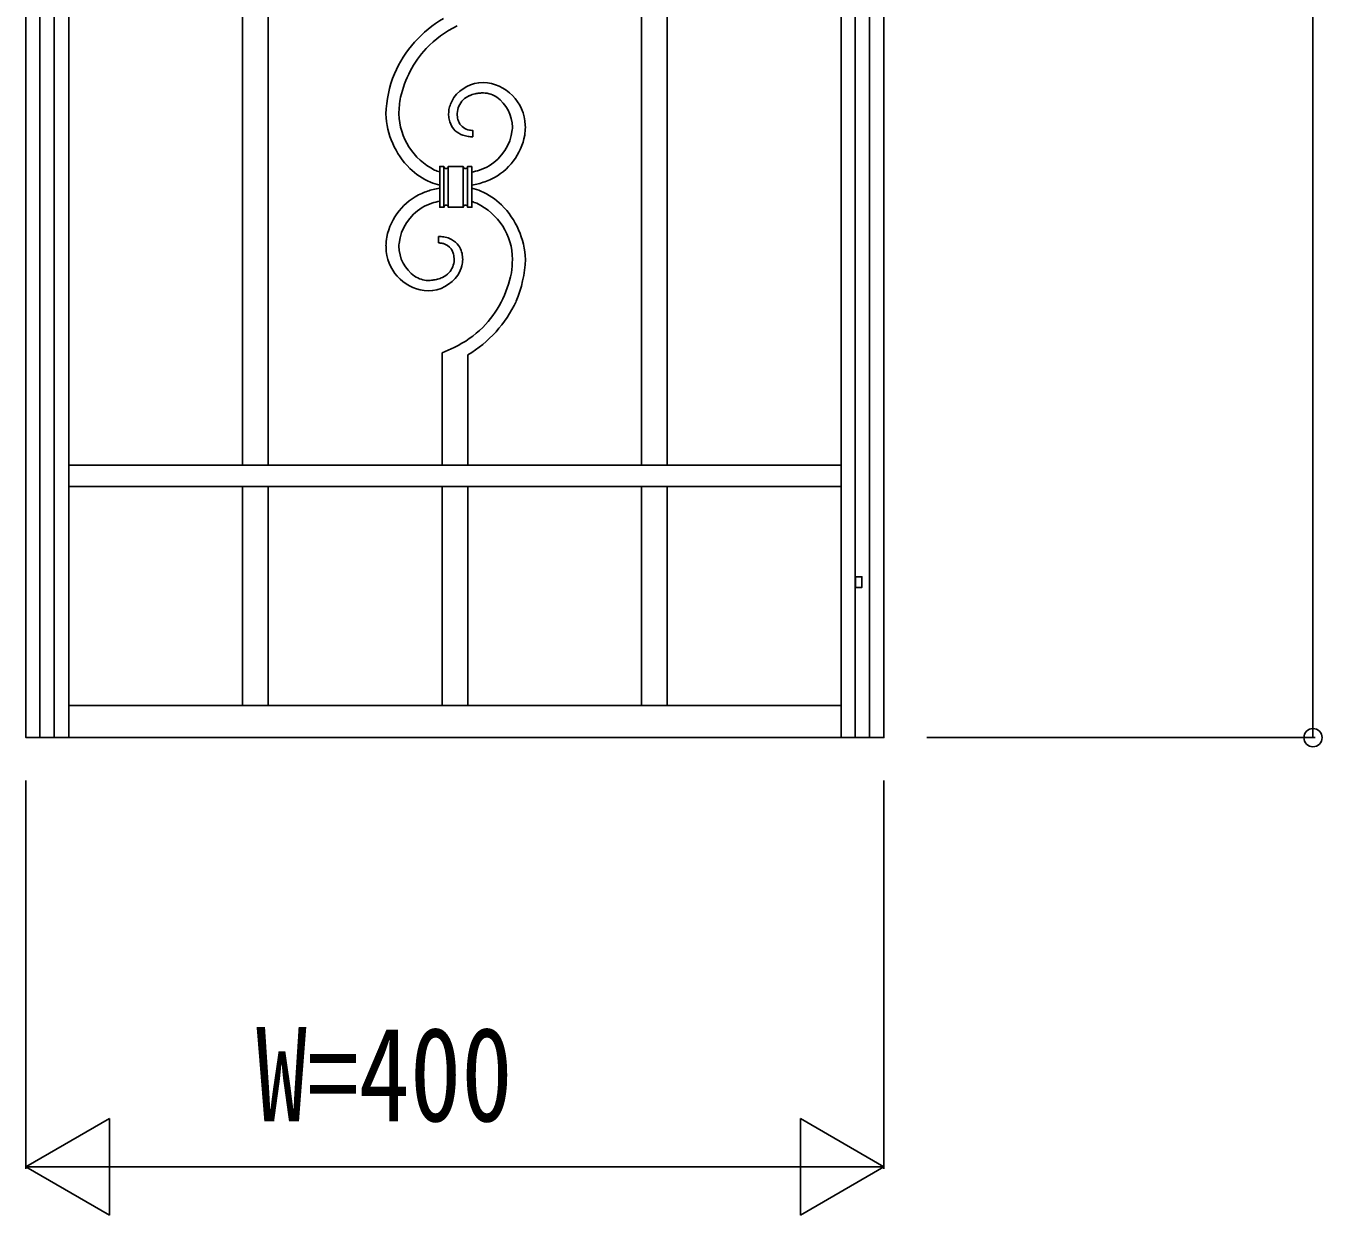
# Model space of a CAD drawing. Units: millimetres, scale not verified. Extents: x -4205 to 4205, y -2970 to 2970.
# Drawn here: x 145 to 749, y 552 to 1107 of the extents above; entities that cross this region are included whole.
import ezdxf
from ezdxf.enums import TextEntityAlignment as Align

# ---------------------------------------------------------------- set-up
doc = ezdxf.new("R2010")
doc.units = ezdxf.units.MM
doc.header["$LTSCALE"] = 10
doc.layers.add('0-3_YKK_13', color=4, linetype='Continuous')
doc.layers.add('0-5_YKK_D', color=6, linetype='Continuous')
doc.styles.add('ＭＳ ゴシック', font='')
doc.styles.get('ＭＳ ゴシック').set_extended_font_data('MS Gothic')

msp = doc.modelspace()

# ---------------------------------------------------------------- linework, layer by layer
at = {"layer": '0-3_YKK_13'}
for p, q in [((151.55, 1412.5), (151.55, 775.02)), ((165.02, 1412.5), (165.02, 775)), ((246.02, 1160), (246.02, 902)), ((258.02, 902), (258.02, 1160)), ((432.02, 1160), (432.02, 902)), ((444.02, 902), (444.02, 1160)), ((377.82, 1060.49), (377.84, 1059.42)), ((339.92, 1022.2), (339.92, 1041.2)), ((341.92, 1041.2), (341.92, 1022.2)), ((348.92, 1022.2), (348.92, 1041.2)), ((350.92, 1041.2), (350.92, 1022.2)), ((337.38, 1005.56), (337.38, 1008.56)), ((339.02, 954.4), (344.71, 956.87)), ((339.02, 902), (339.02, 954.4)), ((351.02, 953.37), (351.02, 902)), ((257.66, 892), (179.55, 892)), ((246.02, 892), (246.02, 790)), ((339.02, 790), (339.02, 892)), ((351.02, 892), (351.02, 790)), ((432.02, 892), (432.02, 790)), ((165.02, 790), (525.02, 790)), ((246.02, 790), (258.02, 790)), ((432.02, 790), (444.02, 790)), ((238.33, 775), (179.57, 775))]:
    msp.add_line(p, q, dxfattribs=at)
for points in [[(165.02, 1653.01), (525.02, 1653.01), (545.02, 1653.01), (545.02, 790), (545.02, 775), (525.02, 775), (165.02, 775), (145.02, 775), (145.02, 790), (145.02, 1653.01)], [(339.92, 1041.2), (337.92, 1041.2), (337.92, 1022.2), (339.92, 1022.2)], [(348.92, 1041.2), (341.92, 1041.2), (341.92, 1022.2), (348.92, 1022.2)], [(352.92, 1041.2), (350.92, 1041.2), (350.92, 1022.2), (352.92, 1022.2)], [(165.02, 892), (525.02, 892), (525.02, 902), (165.02, 902)], [(531.72, 845), (534.72, 845), (534.72, 850), (531.72, 850)]]:
    msp.add_lwpolyline(points, close=True, dxfattribs=at)
for points in [[(538.27, 775.02), (538.27, 1648.53), (531.67, 1648.53), (531.67, 775.02)], [(525.02, 775), (525.02, 1638.01), (165.02, 1638.01), (165.02, 1537.5)], [(151.55, 775.02), (158.15, 775.02), (158.15, 1412.5)], [(352.93, 1058.02), (353.33, 1058.01), (353.33, 1055.01)], [(371.77, 1058.21), (371.82, 1058.9), (371.84, 1059.52)], [(318.95, 1005.36), (318.9, 1004.66), (318.88, 1004.05)], [(246.02, 790), (258.02, 790), (258.02, 892)], [(432.02, 790), (444.02, 790), (444.02, 892)]]:
    msp.add_lwpolyline(points, dxfattribs=at)
for centre, radius, start, end in [((367.46, 1062.49), 55.2, 120.20071, 156.56182), ((367.72, 1061.78), 49.88, 115.79245, 136.36351), ((368.6, 1062.3), 50.17, 137.48164, 167.10928), ((366.55, 1064.21), 53.69, 157.86405, 178.43511), ((358.28, 1063.48), 16.89, 90.46692, 144.44985), ((357.17, 1059.74), 20.66, 2.08643, 87.30957), ((368.03, 1064.54), 49.16, 169.5082, 178.67064), ((358.95, 1064.02), 17.14, 147.2291, 165.52479), ((355.51, 1065.53), 9.45, 134.62563, 177.6575), ((357.2, 1062.95), 12.49, 115.7639, 131.78059), ((358.55, 1058.3), 17.28, 103.94234, 113.10478), ((359.44, 1049.88), 25.7, 96.76517, 101.34822), ((359.56, 1028.78), 46.72, 91.56877, 93.86052), ((357.81, 1062.72), 12.78, 71.85595, 87.87264), ((356.37, 1060.72), 15.14, 57.57865, 69.02827), ((354.44, 1059.29), 17.41, 0.7479, 54.73084), ((350.62, 1067.04), 37.77, 182.07018, 225.10205), ((348.73, 1066.33), 29.85, 181.24735, 243.81634), ((357.95, 1065.28), 15.89, 169.01626, 178.1787), ((372.88, 1066.48), 30.82, 181.29522, 183.58697), ((358.15, 1066.33), 16.13, 186.33833, 195.50077), ((366.05, 1066.4), 19.98, 181.38659, 185.96964), ((361.69, 1066.78), 15.71, 188.97816, 193.56121), ((352.42, 1065.21), 10.32, 197.99768, 225.36877), ((352.81, 1066.6), 11.6, 228.84677, 249.41783), ((355.7, 1065.75), 9.65, 195.94655, 205.10899), ((352.98, 1064.85), 6.82, 207.96033, 259.77139), ((353.87, 1072.53), 14.55, 261.68916, 266.27221), ((349.17, 1060.97), 22.77, 301.22514, 353.0362), ((347.67, 1059.99), 30.18, 352.04493, 358.91836), ((353.67, 1070.88), 15.92, 251.93444, 261.09688), ((353.46, 1072.8), 17.79, 262.70543, 269.57886), ((349.58, 1060.84), 28.42, 295.82194, 349.80487), ((348.81, 1066.96), 36.45, 227.02759, 245.32328), ((345.85, 1063.7), 26.26, 246.91758, 252.43843), ((340.95, 1041.23), 1.02, 181.38285, 268.58848), ((340.9, 1041.23), 1.03, 271.35422, 358.55986), ((349.95, 1041.23), 1.03, 181.44014, 268.64578), ((349.9, 1041.23), 1.02, 271.36853, 358.57417), ((342.4, 1084.43), 47.08, 282.75803, 287.34108), ((346.18, 1068.82), 31.06, 289.26931, 298.43175), ((344.74, 1061.15), 29.5, 247.8034, 256.64881), ((340.85, 1084.59), 53.65, 286.2926, 293.16603), ((341.4, 1002.49), 28.74, 114.34487, 168.3278), ((347.26, 985.77), 46.41, 105.55347, 112.42691), ((349.61, 967.69), 64.51, 100.43415, 103.25948), ((341.11, 1095.87), 64.5, 280.55372, 283.26054), ((345.98, 1002.42), 29.5, 67.8034, 76.38713), ((341.91, 996.6), 36.45, 47.02978, 65.32547), ((341.55, 1002.6), 22.77, 121.22514, 173.0362), ((344.54, 994.75), 31.07, 109.27459, 118.43703), ((348.32, 979.14), 47.08, 102.75803, 107.34108), ((347.83, 973.32), 52.67, 100.84473, 100.84583), ((340.95, 1022.18), 1.02, 91.39718, 178.60282), ((340.88, 1022.16), 1.04, 2.44573, 87.66886), ((349.95, 1022.17), 1.02, 91.33989, 178.54552), ((349.88, 1022.16), 1.04, 2.43142, 87.65455), ((344.87, 999.87), 26.26, 66.92116, 72.14247), ((342.86, 997.79), 28.98, 0.18711, 64.87575), ((340.1, 996.52), 37.77, 2.07034, 45.1022), ((347.64, 1003.11), 34.78, 171.40991, 178.28334), ((346.04, 1004.64), 33.16, 180.85031, 185.43337), ((336.28, 1004.27), 17.41, 180.742, 234.72493), ((337.04, 988.34), 20.22, 82.15189, 89.02532), ((336.96, 985.58), 19.98, 86.48758, 88.77933), ((337.31, 996.12), 9.45, 75.53508, 84.69752), ((337.75, 998.68), 6.86, 37.38534, 73.74645), ((337.45, 994.59), 13.98, 68.85166, 80.30128), ((338.15, 997.53), 11, 43.9236, 66.76597), ((337.39, 997.84), 11.36, 21.79278, 40.08847), ((333.47, 1003.75), 20.57, 186.27754, 267.49543), ((335.38, 997.94), 9.28, 317.32514, 358.14104), ((335.53, 997.77), 9.2, 22.03373, 33.48335), ((332.37, 997.11), 12.39, 14.78994, 19.37299), ((328.8, 996.87), 15.91, 7.75558, 12.33863), ((327.4, 997.39), 17.25, 0.84568, 5.42874), ((334.55, 997.52), 14.13, 7.28352, 18.73314), ((334.3, 998.15), 14.36, 347.09434, 358.54396), ((329.49, 997.53), 19.15, 0.75862, 5.34167), ((319.5, 999.1), 52.35, 351.80154, 358.67497), ((321.86, 999.9), 56.02, 337.37346, 357.94452), ((333.98, 999.85), 11.6, 296.78704, 315.08272), ((331.78, 999.55), 17.14, 328.38906, 344.40575), ((323.17, 1000.66), 48.99, 315.2605, 349.38357), ((333.81, 1001.83), 13.99, 237.19939, 250.93391), ((332.69, 999.69), 11.61, 252.74188, 268.75857), ((331.97, 1015.89), 27.81, 270.95618, 275.53923), ((332.24, 1000.43), 17.23, 271.1003, 325.08324), ((332.12, 1007.59), 19.54, 277.44881, 284.32224), ((332.81, 1003.12), 15.05, 285.96785, 295.13029), ((321.6, 1002.58), 57.34, 300.86949, 334.99255), ((322.44, 1002.69), 50.95, 295.91908, 314.21476)]:
    msp.add_arc(centre, radius, start, end, dxfattribs=at)
at = {"layer": '0-5_YKK_D'}
for p, q in [((745.02, 1653), (745.02, 775)), ((565.02, 775), (746.02, 775)), ((145.02, 755), (145.02, 574)), ((545.02, 755), (545.02, 574)), ((145.02, 575), (183.99, 597.5)), ((183.99, 552.5), (183.99, 597.5)), ((545.02, 575), (506.05, 597.5)), ((506.05, 597.5), (506.05, 552.5)), ((145.02, 575), (183.99, 552.5)), ((145.02, 575), (222.96, 575)), ((190.02, 575), (500.02, 575)), ((545.02, 575), (467.08, 575)), ((545.02, 575), (506.05, 552.5))]:
    msp.add_line(p, q, dxfattribs=at)
msp.add_circle((745.02, 775), 4.25, dxfattribs=at)

# ---------------------------------------------------------------- texts
at = {"layer": '0-5_YKK_D', "style": 'ＭＳ ゴシック', "width": 0.8}
msp.add_text('W=400', height=43.99, dxfattribs=at).set_placement((252.22, 583), align=Align.BOTTOM_LEFT)

doc.saveas('drawing.dxf')
